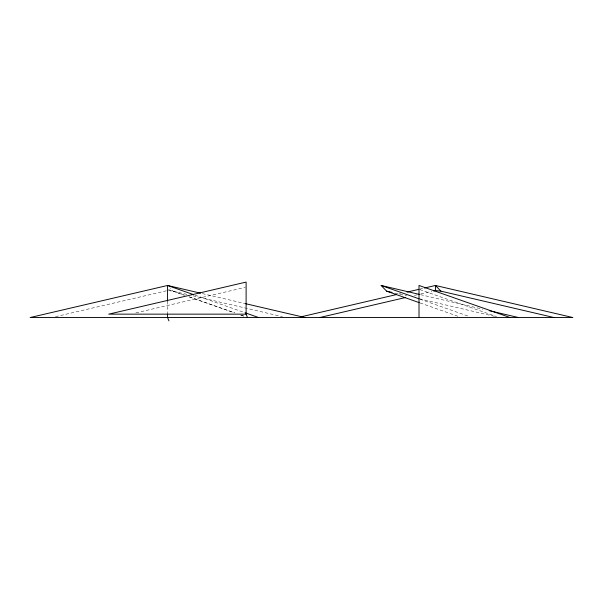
<?xml version="1.0" encoding="UTF-8"?>
<svg xmlns="http://www.w3.org/2000/svg" width="603" height="603" viewBox="0 0 603 603"><rect width="100%" height="100%" fill="white"/><g stroke="black" fill="none" stroke-linecap="round" stroke-linejoin="round"><path stroke-width="0.45" stroke-dasharray="3.02 2.26" d="M55.491 316.681L166.647 290.744M135.863 312.882L245.202 287.367M398.802 294.015L400.633 293.593M419.869 289.101L422.613 288.46M414.487 295.425L417.216 294.784M420.864 293.932L431.793 291.385M168.478 290.638L173.053 291.159L187.639 294.558M420.517 294.663L482.807 309.196M394.822 293.073L406.671 295.839M419.432 298.817L496.005 316.681M202.367 293.593L245.421 303.641M193.111 295.839L282.438 316.681M419.892 289.598L496.57 316.598M420.02 299.163L469.518 316.598M420.103 302.947L458.868 316.598M194.957 295.116L245.346 312.859M184.51 295.191L173.053 291.159L170.001 288M188.912 296.744L234.725 312.874M240.899 315.052L245.3 316.598M168.441 289.598L184.307 295.184M189.591 297.045L234.544 312.874M240.71 315.045L245.119 316.598M167.559 301.183L167.559 313.078"/><path stroke-width="0.9" d="M300.776 316.892L396.05 294.663M407.04 292.093L418.949 289.319M424.452 288.03L435.441 285.468L572.85 317.532L30.15 317.532L167.559 285.468L200.535 293.164M319.726 317.532L405.374 297.55M433.617 290.955L435.441 290.533L440.936 291.159L553.969 317.532M246.114 314.155L108.706 314.155L246.114 282.091L246.114 314.155L247.509 317.532M419.221 302.638L386.621 291.159L381.126 285.468L419.598 294.445M489.221 310.688L518.535 317.532M386.621 291.159L392.086 292.432M245.421 303.641L304.967 317.532M510.048 317.532L419.01 285.468L419.01 317.532M381.126 285.468L419.13 298.854M193.194 294.498L167.559 285.468L167.559 301.04M245.346 312.859L258.604 317.532M440.936 291.159L435.441 285.468L435.441 290.533M168.961 320.909L167.559 317.532L167.559 313.869"/></g></svg>
